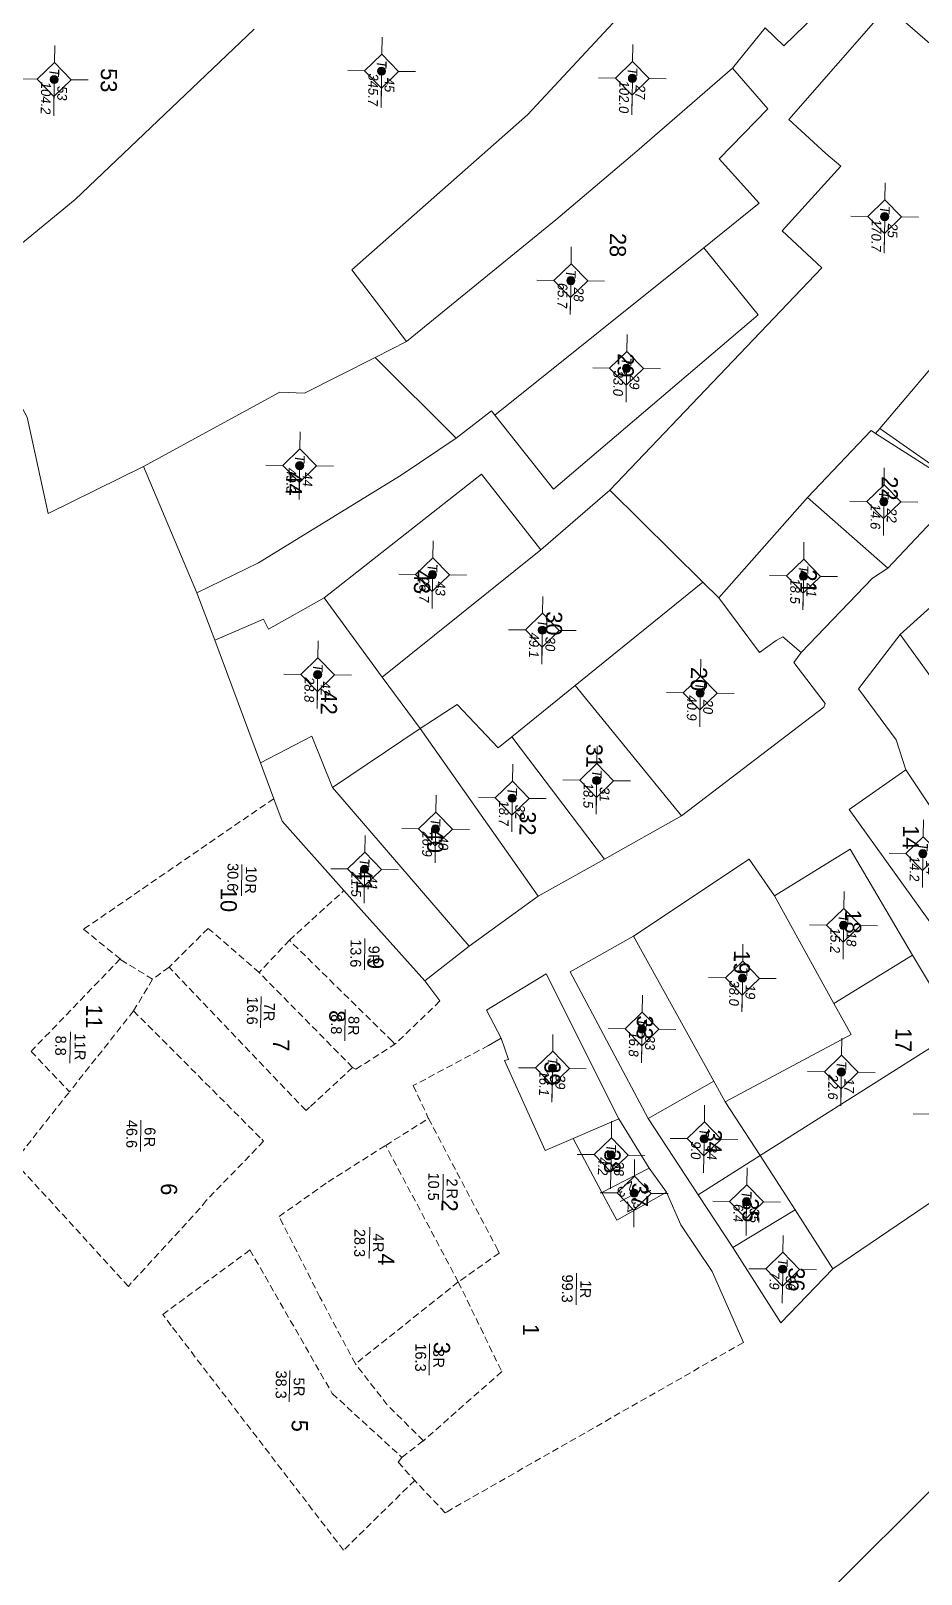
# Model space of a CAD drawing. Extents: x 601689 to 602595, y 1189742 to 1190763.
# Drawn here: x 601925.8 to 601958.6, y 1190291.7 to 1190348.7 of the extents above; entities that cross this region are included whole.
import ezdxf
from ezdxf.enums import TextEntityAlignment as Align

# ---------------------------------------------------------------- set-up
doc = ezdxf.new("R2010")
doc.units = 0
doc.header["$MEASUREMENT"] = 0
doc.linetypes.add('HIDDEN', pattern=[0.375, 0.25, -0.125])
for name, color, linetype in [('10', 250, 'Continuous'), ('11', 7, 'Continuous'), ('13', 7, 'Continuous'), ('31', 7, 'Continuous'), ('53', 7, 'Continuous'), ('54', 7, 'Continuous'), ('57', 7, 'Continuous'), ('60', 7, 'Continuous')]:
    doc.layers.add(name, color=color, linetype=linetype)
doc.layers.get('0').off()
doc.styles.add('TXT', font='vnshx.shx')

# ---------------------------------------------------------------- blocks, each defined once
blk = doc.blocks.new('BDONG')
at = {"color": 7, "linetype": 'Continuous', "lineweight": 0}
for p, q in [((0, 0), (0, -1.508)), ((0, 0), (2.759, 0)), ((0.342, 0), (0.342, -1.508)), ((0.797, 0), (0.797, -1.508)), ((1.274, 0), (1.274, -1.508)), ((1.73, 0), (1.73, -1.508)), ((1.753, 0), (1.753, -1.508)), ((2.072, 0), (2.072, -1.508)), ((2.759, 0), (2.759, -1.508)), ((0, -0.308), (1.73, -0.308)), ((1.753, -0.308), (2.759, -0.308)), ((0, -0.458), (1.73, -0.458)), ((1.753, -0.458), (2.759, -0.458)), ((0, -0.608), (1.73, -0.608)), ((1.753, -0.608), (2.759, -0.608)), ((0, -0.758), (1.73, -0.758)), ((1.753, -0.758), (2.759, -0.758)), ((0, -0.908), (1.73, -0.908)), ((1.753, -0.908), (2.759, -0.908)), ((0, -1.058), (1.73, -1.058)), ((1.753, -1.058), (2.759, -1.058)), ((0, -1.208), (1.73, -1.208)), ((1.753, -1.208), (2.759, -1.208)), ((0, -1.358), (1.73, -1.358)), ((1.753, -1.358), (2.759, -1.358)), ((0, -1.508), (1.73, -1.508)), ((1.753, -1.508), (2.759, -1.508))]:
    blk.add_line(p, q, dxfattribs=at)
at = {"color": 7, "linetype": 'Continuous', "lineweight": 0, "style": 'TXT'}
blk.add_text('B%%182ng c%%184c th%%246a bi%%213n %%174%%233ng ', height=0.049998, rotation=360, dxfattribs=at).set_placement((0.008, 0.046))
for s, height, p in [('(D%%239ng cho ch%%216nh l%%253 bi%%213n %%174%%233ng)', 0.054, (1.743, 0.05)), ('s%%232 TT', 0.05, (0.21, -0.099)), ('s%%232 hi%%214u', 0.049998, (0.639, -0.104)), ('s%%232 hi%%214u th%%246a', 0.049998, (1.135, -0.103)), ('s%%232 hi%%214u th%%246a', 0.049998, (1.612, -0.107)), ('s%%232 hi%%214u th%%246a b%%225', 0.049998, (2.559, -0.108)), ('s%%232 TT', 0.05, (1.936, -0.114)), ('Th%%246a th%%170m', 0.049998, (0.227, -0.214)), ('Th%%246a th%%170m', 0.049998, (0.63, -0.213)), ('g%%232c c%%241a th%%246a', 0.049998, (1.137, -0.187)), ('Th%%246a b%%225', 0.049998, (1.956, -0.203)), ('(ch%%216 %%174%%184nh s%%232 m%%233t l%%199n)', 0.049998, (2.638, -0.204)), ('l%%169n c%%203n', 0.049998, (1.56, -0.224)), ('m%%237i th%%170m', 0.049998, (1.101, -0.282))]:
    blk.add_text(s, height=height, rotation=360, dxfattribs=at).set_placement(p, align=Align.CENTER)
blk = doc.blocks.new('BANG')
at = {"color": 7, "linetype": 'Continuous', "lineweight": 0, "xscale": 9.999585560760034, "yscale": 9.999585560760034, "rotation": 359.9999199552673}
blk.add_blockref('BDONG', (0, 0), dxfattribs=at)
blk = doc.blocks.new('Q')
at = {"color": 7, "linetype": 'Continuous', "lineweight": 0, "style": 'TXT'}
for s, height, p in [('%%167o v%%207 th%%184ng 10 n%%168m 2001 %%174%%213n th%%184ng 5 n%%168m 2002', 0.5, (0, 5.4)), ('Ki%%211m tra th%%184ng      n%%168m', 0.5, (21, 5.4)), ('C%%172 quan %%174o v%%207: X%%221 nghi%%214p PTCN Tr%%190c %%174%%222a - B%%182n %%174%%229 ', 0.5, (0, 4.4)), ('C%%172 quan ki%%211m tra: C%%171ng ty XNK v%%181 t%%173 v%%202n d%%222ch v%%244 %%167o %%174%%185c B%%182n %%174%%229', 0.499998, (21, 4.4))]:
    blk.add_text(s, height=height, dxfattribs=at).set_placement(p)
blk = doc.blocks.new('*M1945194519451945')
at = {"layer": '13', "color": 3, "linetype": 'Continuous', "lineweight": 0}
blk.add_line((602524.456, 1189622.976), (602525.476, 1189622.976), dxfattribs=at)
at = {"layer": '13', "color": 3, "linetype": 'Continuous', "lineweight": 0, "style": 'TXT', "oblique": 7.6055}
for s, p in [('14', (602524.606, 1189623.276)), ('14.2', (602524.456, 1189622.676))]:
    blk.add_text(s, height=0.36, dxfattribs=at).set_placement(p, align=Align.MIDDLE_LEFT)
blk.add_text('T', height=0.36, dxfattribs=at).set_placement((602524.259, 1189622.976), align=Align.MIDDLE_RIGHT)
blk = doc.blocks.new('*M1946194619461946')
at = {"layer": '13', "color": 3, "linetype": 'Continuous', "lineweight": 0}
blk.add_line((602511.472, 1189621.345), (602512.492, 1189621.345), dxfattribs=at)
at = {"layer": '13', "color": 3, "linetype": 'Continuous', "lineweight": 0, "style": 'TXT', "oblique": 7.6055}
for s, p in [('22', (602511.622, 1189621.645)), ('14.6', (602511.472, 1189621.045))]:
    blk.add_text(s, height=0.36, dxfattribs=at).set_placement(p, align=Align.MIDDLE_LEFT)
blk.add_text('T', height=0.36, dxfattribs=at).set_placement((602511.275, 1189621.345), align=Align.MIDDLE_RIGHT)
blk = doc.blocks.new('*M1947194719471947')
at = {"layer": '13', "color": 3, "linetype": 'Continuous', "lineweight": 0}
blk.add_line((602500.947, 1189621.225), (602502.222, 1189621.225), dxfattribs=at)
at = {"layer": '13', "color": 3, "linetype": 'Continuous', "lineweight": 0, "style": 'TXT', "oblique": 7.6055}
for s, p in [('25', (602501.097, 1189621.525)), ('170.7', (602500.947, 1189620.925))]:
    blk.add_text(s, height=0.36, dxfattribs=at).set_placement(p, align=Align.MIDDLE_LEFT)
blk.add_text('T', height=0.36, dxfattribs=at).set_placement((602500.75, 1189621.225), align=Align.MIDDLE_RIGHT)
blk = doc.blocks.new('*M1948194819481948')
at = {"layer": '13', "color": 3, "linetype": 'Continuous', "lineweight": 0}
blk.add_line((602527.145, 1189620.083), (602528.165, 1189620.083), dxfattribs=at)
at = {"layer": '13', "color": 3, "linetype": 'Continuous', "lineweight": 0, "style": 'TXT', "oblique": 7.6055}
for s, p in [('18', (602527.295, 1189620.383)), ('15.2', (602527.145, 1189619.783))]:
    blk.add_text(s, height=0.36, dxfattribs=at).set_placement(p, align=Align.MIDDLE_LEFT)
blk.add_text('T', height=0.36, dxfattribs=at).set_placement((602526.948, 1189620.083), align=Align.MIDDLE_RIGHT)
blk = doc.blocks.new('*M1949194919491949')
at = {"layer": '13', "color": 3, "linetype": 'Continuous', "lineweight": 0}
blk.add_line((602532.562, 1189620.082), (602533.582, 1189620.082), dxfattribs=at)
at = {"layer": '13', "color": 3, "linetype": 'Continuous', "lineweight": 0, "style": 'TXT', "oblique": 7.6055}
for s, p in [('17', (602532.712, 1189620.382)), ('22.6', (602532.562, 1189619.782))]:
    blk.add_text(s, height=0.36, dxfattribs=at).set_placement(p, align=Align.MIDDLE_LEFT)
blk.add_text('T', height=0.36, dxfattribs=at).set_placement((602532.365, 1189620.082), align=Align.MIDDLE_RIGHT)
blk = doc.blocks.new('*M1950195019501950')
at = {"layer": '13', "color": 3, "linetype": 'Continuous', "lineweight": 0}
blk.add_line((602514.267, 1189618.418), (602515.287, 1189618.418), dxfattribs=at)
at = {"layer": '13', "color": 3, "linetype": 'Continuous', "lineweight": 0, "style": 'TXT', "oblique": 7.6055}
for s, p in [('21', (602514.417, 1189618.718)), ('18.5', (602514.267, 1189618.118))]:
    blk.add_text(s, height=0.36, dxfattribs=at).set_placement(p, align=Align.MIDDLE_LEFT)
blk.add_text('T', height=0.36, dxfattribs=at).set_placement((602514.07, 1189618.418), align=Align.MIDDLE_RIGHT)
blk = doc.blocks.new('*M1951195119511951')
at = {"layer": '13', "color": 3, "linetype": 'Continuous', "lineweight": 0}
blk.add_line((602539.879, 1189618.023), (602540.644, 1189618.023), dxfattribs=at)
at = {"layer": '13', "color": 3, "linetype": 'Continuous', "lineweight": 0, "style": 'TXT', "oblique": 7.6055}
blk.add_text('T', height=0.36, dxfattribs=at).set_placement((602539.682, 1189618.023), align=Align.MIDDLE_RIGHT)
for s, p in [('36', (602540.029, 1189618.323)), ('7.9', (602539.879, 1189617.723))]:
    blk.add_text(s, height=0.36, dxfattribs=at).set_placement(p, align=Align.MIDDLE_LEFT)
blk = doc.blocks.new('*M1952195219521952')
at = {"layer": '13', "color": 3, "linetype": 'Continuous', "lineweight": 0}
blk.add_line((602537.405, 1189616.652), (602538.17, 1189616.652), dxfattribs=at)
at = {"layer": '13', "color": 3, "linetype": 'Continuous', "lineweight": 0, "style": 'TXT', "oblique": 7.6055}
for s, p in [('35', (602537.555, 1189616.952)), ('6.4', (602537.405, 1189616.352))]:
    blk.add_text(s, height=0.36, dxfattribs=at).set_placement(p, align=Align.MIDDLE_LEFT)
blk.add_text('T', height=0.36, dxfattribs=at).set_placement((602537.208, 1189616.652), align=Align.MIDDLE_RIGHT)
blk = doc.blocks.new('*M1953195319531953')
at = {"layer": '13', "color": 3, "linetype": 'Continuous', "lineweight": 0}
blk.add_line((602529.149, 1189616.38), (602530.169, 1189616.38), dxfattribs=at)
at = {"layer": '13', "color": 3, "linetype": 'Continuous', "lineweight": 0, "style": 'TXT', "oblique": 7.6055}
blk.add_text('T', height=0.36, dxfattribs=at).set_placement((602528.952, 1189616.38), align=Align.MIDDLE_RIGHT)
for s, p in [('19', (602529.299, 1189616.68)), ('38.0', (602529.149, 1189616.08))]:
    blk.add_text(s, height=0.36, dxfattribs=at).set_placement(p, align=Align.MIDDLE_LEFT)
blk = doc.blocks.new('*M1954195419541954')
at = {"layer": '13', "color": 3, "linetype": 'Continuous', "lineweight": 0}
blk.add_line((602535.107, 1189615.05), (602535.872, 1189615.05), dxfattribs=at)
at = {"layer": '13', "color": 3, "linetype": 'Continuous', "lineweight": 0, "style": 'TXT', "oblique": 7.6055}
for s, p in [('34', (602535.257, 1189615.35)), ('9.0', (602535.107, 1189614.75))]:
    blk.add_text(s, height=0.36, dxfattribs=at).set_placement(p, align=Align.MIDDLE_LEFT)
blk.add_text('T', height=0.36, dxfattribs=at).set_placement((602534.91, 1189615.05), align=Align.MIDDLE_RIGHT)
blk = doc.blocks.new('*M1955195519551955')
at = {"layer": '13', "color": 3, "linetype": 'Continuous', "lineweight": 0}
blk.add_line((602518.638, 1189614.667), (602519.658, 1189614.667), dxfattribs=at)
at = {"layer": '13', "color": 3, "linetype": 'Continuous', "lineweight": 0, "style": 'TXT', "oblique": 7.6055}
blk.add_text('T', height=0.36, dxfattribs=at).set_placement((602518.441, 1189614.667), align=Align.MIDDLE_RIGHT)
for s, p in [('20', (602518.788, 1189614.967)), ('40.9', (602518.638, 1189614.367))]:
    blk.add_text(s, height=0.36, dxfattribs=at).set_placement(p, align=Align.MIDDLE_LEFT)
blk = doc.blocks.new('*M1956195619561956')
at = {"layer": '13', "color": 3, "linetype": 'Continuous', "lineweight": 0}
blk.add_line((602531.083, 1189612.701), (602532.103, 1189612.701), dxfattribs=at)
at = {"layer": '13', "color": 3, "linetype": 'Continuous', "lineweight": 0, "style": 'TXT', "oblique": 7.6055}
for s, p in [('33', (602531.233, 1189613.001)), ('16.8', (602531.083, 1189612.401))]:
    blk.add_text(s, height=0.36, dxfattribs=at).set_placement(p, align=Align.MIDDLE_LEFT)
blk.add_text('T', height=0.36, dxfattribs=at).set_placement((602530.886, 1189612.701), align=Align.MIDDLE_RIGHT)
blk = doc.blocks.new('*M1957195719571957')
at = {"layer": '13', "color": 3, "linetype": 'Continuous', "lineweight": 0}
blk.add_line((1332813.653, 42856.463), (1332814.021, 42855.792), dxfattribs=at)
at = {"layer": '13', "color": 3, "linetype": 'Continuous', "lineweight": 0, "style": 'TXT', "oblique": 7.6055}
blk.add_text('T', height=0.36, rotation=298.7039, dxfattribs=at).set_placement((1332813.559, 42856.636), align=Align.MIDDLE_RIGHT)
for s, p in [('2.3', (1332813.39, 42856.319)), ('37', (1332813.989, 42856.475))]:
    blk.add_text(s, height=0.36, rotation=298.7039, dxfattribs=at).set_placement(p, align=Align.MIDDLE_LEFT)
blk = doc.blocks.new('*M1958195819581958')
at = {"layer": '13', "color": 3, "linetype": 'Continuous', "lineweight": 0}
blk.add_line((602495.97, 1189611.834), (602497.245, 1189611.834), dxfattribs=at)
at = {"layer": '13', "color": 3, "linetype": 'Continuous', "lineweight": 0, "style": 'TXT', "oblique": 7.6055}
blk.add_text('T', height=0.36, dxfattribs=at).set_placement((602495.773, 1189611.834), align=Align.MIDDLE_RIGHT)
for s, p in [('27', (602496.12, 1189612.134)), ('102.0', (602495.97, 1189611.534))]:
    blk.add_text(s, height=0.36, dxfattribs=at).set_placement(p, align=Align.MIDDLE_LEFT)
blk = doc.blocks.new('*M1959195919591959')
at = {"layer": '13', "color": 3, "linetype": 'Continuous', "lineweight": 0}
blk.add_line((602506.686, 1189611.772), (602507.706, 1189611.772), dxfattribs=at)
at = {"layer": '13', "color": 3, "linetype": 'Continuous', "lineweight": 0, "style": 'TXT', "oblique": 7.6055}
blk.add_text('T', height=0.36, dxfattribs=at).set_placement((602506.489, 1189611.772), align=Align.MIDDLE_RIGHT)
for s, p in [('29', (602506.836, 1189612.072)), ('33.0', (602506.686, 1189611.472))]:
    blk.add_text(s, height=0.36, dxfattribs=at).set_placement(p, align=Align.MIDDLE_LEFT)
blk = doc.blocks.new('*M1960196019601960')
at = {"layer": '13', "color": 3, "linetype": 'Continuous', "lineweight": 0}
blk.add_line((602535.749, 1189611.625), (602536.514, 1189611.625), dxfattribs=at)
at = {"layer": '13', "color": 3, "linetype": 'Continuous', "lineweight": 0, "style": 'TXT', "oblique": 7.6055}
for s, p in [('38', (602535.899, 1189611.925)), ('4.2', (602535.749, 1189611.325))]:
    blk.add_text(s, height=0.36, dxfattribs=at).set_placement(p, align=Align.MIDDLE_LEFT)
blk.add_text('T', height=0.36, dxfattribs=at).set_placement((602535.552, 1189611.625), align=Align.MIDDLE_RIGHT)
blk = doc.blocks.new('*M1961196119611961')
at = {"layer": '13', "color": 3, "linetype": 'Continuous', "lineweight": 0}
blk.add_line((602521.926, 1189610.89), (602522.946, 1189610.89), dxfattribs=at)
at = {"layer": '13', "color": 3, "linetype": 'Continuous', "lineweight": 0, "style": 'TXT', "oblique": 7.6055}
for s, p in [('31', (602522.076, 1189611.19)), ('18.5', (602521.926, 1189610.59))]:
    blk.add_text(s, height=0.36, dxfattribs=at).set_placement(p, align=Align.MIDDLE_LEFT)
blk.add_text('T', height=0.36, dxfattribs=at).set_placement((602521.729, 1189610.89), align=Align.MIDDLE_RIGHT)
blk = doc.blocks.new('*M1962196219621962')
at = {"layer": '13', "color": 3, "linetype": 'Continuous', "lineweight": 0}
blk.add_line((602503.476, 1189609.668), (602504.496, 1189609.668), dxfattribs=at)
at = {"layer": '13', "color": 3, "linetype": 'Continuous', "lineweight": 0, "style": 'TXT', "oblique": 7.6055}
blk.add_text('T', height=0.36, dxfattribs=at).set_placement((602503.279, 1189609.668), align=Align.MIDDLE_RIGHT)
for s, p in [('28', (602503.626, 1189609.968)), ('65.7', (602503.476, 1189609.368))]:
    blk.add_text(s, height=0.36, dxfattribs=at).set_placement(p, align=Align.MIDDLE_LEFT)
blk = doc.blocks.new('*M1963196319631963')
at = {"layer": '13', "color": 3, "linetype": 'Continuous', "lineweight": 0}
blk.add_line((602532.579, 1189609.413), (602533.599, 1189609.413), dxfattribs=at)
at = {"layer": '13', "color": 3, "linetype": 'Continuous', "lineweight": 0, "style": 'TXT', "oblique": 7.6055}
blk.add_text('T', height=0.36, dxfattribs=at).set_placement((602532.382, 1189609.413), align=Align.MIDDLE_RIGHT)
for s, p in [('39', (602532.729, 1189609.713)), ('16.1', (602532.579, 1189609.113))]:
    blk.add_text(s, height=0.36, dxfattribs=at).set_placement(p, align=Align.MIDDLE_LEFT)
blk = doc.blocks.new('*M1964196419641964')
at = {"layer": '13', "color": 3, "linetype": 'Continuous', "lineweight": 0}
blk.add_line((602516.404, 1189608.805), (602517.424, 1189608.805), dxfattribs=at)
at = {"layer": '13', "color": 3, "linetype": 'Continuous', "lineweight": 0, "style": 'TXT', "oblique": 7.6055}
for s, p in [('30', (602516.554, 1189609.105)), ('49.1', (602516.404, 1189608.505))]:
    blk.add_text(s, height=0.36, dxfattribs=at).set_placement(p, align=Align.MIDDLE_LEFT)
blk.add_text('T', height=0.36, dxfattribs=at).set_placement((602516.207, 1189608.805), align=Align.MIDDLE_RIGHT)
blk = doc.blocks.new('*M1965196519651965')
at = {"layer": '13', "color": 3, "linetype": 'Continuous', "lineweight": 0}
blk.add_line((602522.624, 1189607.78), (602523.644, 1189607.78), dxfattribs=at)
at = {"layer": '13', "color": 3, "linetype": 'Continuous', "lineweight": 0, "style": 'TXT', "oblique": 7.6055}
blk.add_text('T', height=0.36, dxfattribs=at).set_placement((602522.427, 1189607.78), align=Align.MIDDLE_RIGHT)
for s, p in [('32', (602522.774, 1189608.08)), ('18.7', (602522.624, 1189607.48))]:
    blk.add_text(s, height=0.36, dxfattribs=at).set_placement(p, align=Align.MIDDLE_LEFT)
blk = doc.blocks.new('*M1967196719671967')
at = {"layer": '13', "color": 3, "linetype": 'Continuous', "lineweight": 0}
blk.add_line((602523.805, 1189604.966), (602524.825, 1189604.966), dxfattribs=at)
at = {"layer": '13', "color": 3, "linetype": 'Continuous', "lineweight": 0, "style": 'TXT', "oblique": 7.6055}
blk.add_text('T', height=0.36, dxfattribs=at).set_placement((602523.608, 1189604.966), align=Align.MIDDLE_RIGHT)
for s, p in [('40', (602523.955, 1189605.266)), ('26.9', (602523.805, 1189604.666))]:
    blk.add_text(s, height=0.36, dxfattribs=at).set_placement(p, align=Align.MIDDLE_LEFT)
blk = doc.blocks.new('*M1968196819681968')
at = {"layer": '13', "color": 3, "linetype": 'Continuous', "lineweight": 0}
blk.add_line((602514.413, 1189604.719), (602515.433, 1189604.719), dxfattribs=at)
at = {"layer": '13', "color": 3, "linetype": 'Continuous', "lineweight": 0, "style": 'TXT', "oblique": 7.6055}
for s, p in [('43', (602514.563, 1189605.019)), ('26.7', (602514.413, 1189604.419))]:
    blk.add_text(s, height=0.36, dxfattribs=at).set_placement(p, align=Align.MIDDLE_LEFT)
blk.add_text('T', height=0.36, dxfattribs=at).set_placement((602514.216, 1189604.719), align=Align.MIDDLE_RIGHT)
blk = doc.blocks.new('*M1969196919691969')
at = {"layer": '13', "color": 3, "linetype": 'Continuous', "lineweight": 0}
blk.add_line((602495.84, 1189602.568), (602497.115, 1189602.568), dxfattribs=at)
at = {"layer": '13', "color": 3, "linetype": 'Continuous', "lineweight": 0, "style": 'TXT', "oblique": 7.6055}
for s, p in [('45', (602495.99, 1189602.868)), ('345.7', (602495.84, 1189602.268))]:
    blk.add_text(s, height=0.36, dxfattribs=at).set_placement(p, align=Align.MIDDLE_LEFT)
blk.add_text('T', height=0.36, dxfattribs=at).set_placement((602495.643, 1189602.568), align=Align.MIDDLE_RIGHT)
blk = doc.blocks.new('*M1970197019701970')
at = {"layer": '13', "color": 3, "linetype": 'Continuous', "lineweight": 0}
blk.add_line((602525.329, 1189602.367), (602526.349, 1189602.367), dxfattribs=at)
at = {"layer": '13', "color": 3, "linetype": 'Continuous', "lineweight": 0, "style": 'TXT', "oblique": 7.6055}
for s, p in [('41', (602525.479, 1189602.667)), ('21.5', (602525.329, 1189602.067))]:
    blk.add_text(s, height=0.36, dxfattribs=at).set_placement(p, align=Align.MIDDLE_LEFT)
blk.add_text('T', height=0.36, dxfattribs=at).set_placement((602525.132, 1189602.367), align=Align.MIDDLE_RIGHT)
blk = doc.blocks.new('*M1973197319731973')
at = {"layer": '13', "color": 3, "linetype": 'Continuous', "lineweight": 0}
blk.add_line((602518.168, 1189600.532), (602519.188, 1189600.532), dxfattribs=at)
at = {"layer": '13', "color": 3, "linetype": 'Continuous', "lineweight": 0, "style": 'TXT', "oblique": 7.6055}
blk.add_text('T', height=0.36, dxfattribs=at).set_placement((602517.971, 1189600.532), align=Align.MIDDLE_RIGHT)
for s, p in [('42', (602518.318, 1189600.832)), ('28.8', (602518.168, 1189600.232))]:
    blk.add_text(s, height=0.36, dxfattribs=at).set_placement(p, align=Align.MIDDLE_LEFT)
blk = doc.blocks.new('*M1974197419741974')
at = {"layer": '13', "color": 3, "linetype": 'Continuous', "lineweight": 0}
blk.add_line((602510.455, 1189599.755), (602511.475, 1189599.755), dxfattribs=at)
at = {"layer": '13', "color": 3, "linetype": 'Continuous', "lineweight": 0, "style": 'TXT', "oblique": 7.6055}
blk.add_text('T', height=0.36, dxfattribs=at).set_placement((602510.258, 1189599.755), align=Align.MIDDLE_RIGHT)
for s, p in [('44', (602510.605, 1189600.055)), ('49.3', (602510.455, 1189599.455))]:
    blk.add_text(s, height=0.36, dxfattribs=at).set_placement(p, align=Align.MIDDLE_LEFT)
blk = doc.blocks.new('*M1978197819781978')
at = {"layer": '13', "color": 3, "linetype": 'Continuous', "lineweight": 0}
blk.add_line((602496.322, 1189590.485), (602497.597, 1189590.485), dxfattribs=at)
at = {"layer": '13', "color": 3, "linetype": 'Continuous', "lineweight": 0, "style": 'TXT', "oblique": 7.6055}
for s, p in [('53', (602496.472, 1189590.785)), ('104.2', (602496.322, 1189590.185))]:
    blk.add_text(s, height=0.36, dxfattribs=at).set_placement(p, align=Align.MIDDLE_LEFT)
blk.add_text('T', height=0.36, dxfattribs=at).set_placement((602496.125, 1189590.485), align=Align.MIDDLE_RIGHT)
blk = doc.blocks.new('CENTRD')
at = {"layer": '11', "linetype": 'Continuous', "lineweight": 0}
h = blk.add_hatch(color=2, dxfattribs=at)
edge = h.paths.add_edge_path()
edge.add_arc((0, 0), 0.15, 0, 360)
at = {"layer": '11', "color": 2, "linetype": 'Continuous', "lineweight": 0}
for p, q in [((0, 1.25), (0, 0.625)), ((0, 0.625), (-0.625, 0)), ((0.625, 0), (0, 0.625)), ((-0.625, 0), (-1.25, 0)), ((-0.625, 0), (0, -0.625)), ((0, -0.625), (0.625, 0)), ((1.25, 0), (0.625, 0)), ((0, -0.625), (0, -1.25))]:
    blk.add_line(p, q, dxfattribs=at)
blk.add_circle((0, 0), 0.15, dxfattribs=at)
blk = doc.blocks.new('B')
at = {"color": 7, "linetype": 'Continuous', "lineweight": 0}
for p, q in [((0.8, 2.62), (0.801, 5.6)), ((0.62, 2.441), (0.96, 2.78)), ((0.62, -0.969), (0.96, -0.63)), ((0.8, -4.05), (0.8, -0.81))]:
    blk.add_line(p, q, dxfattribs=at)
for points in [[(0.801, 5.6), (0.53, 5.331), (0.8, 10.21), (1.04, 4.83), (0.801, 5.6)], [(0.8, -4.05), (0.531, -4.309), (0.53, -9.429)], [(0.8, -4.05), (1.04, -4.569), (1.04, -10.289)], [(0.53, -7.289), (0.8, -6.95), (1.04, -8.139)]]:
    blk.add_lwpolyline(points, dxfattribs=at)
for points in [[(0.801, 5.6), (0.8, 10.21), (1.04, 4.83)], [(0.8, -4.05), (0.8, -6.95), (1.04, -4.569), (1.04, -8.139)]]:
    blk.add_solid(points, dxfattribs=at)
at = {"color": 7, "linetype": 'Continuous', "lineweight": 0, "style": 'TXT'}
blk.add_text('B', height=1.815, rotation=360, dxfattribs=at).set_placement((0, 0))

msp = doc.modelspace()

# ---------------------------------------------------------------- linework, layer by layer
at = {"layer": '10', "color": 7, "linetype": 'Continuous', "lineweight": 0}
for p, q in [((601950.613, 1190340.67), (601942.898, 1190334.496)), ((601938.477, 1190336.626), (601939.635, 1190337.211)), ((601941.476, 1190333.645), (601938.477, 1190336.626)), ((601957.112, 1190334.001), (601956.96, 1190333.823)), ((601947.14, 1190331.718), (601944.6, 1190329.523)), ((601950.574, 1190328.321), (601947.14, 1190331.718)), ((601954.447, 1190331.448), (601951.176, 1190327.752)), ((601957.411, 1190328.837), (601954.447, 1190331.448)), ((601944.6, 1190329.523), (601938.735, 1190324.822)), ((601950.574, 1190328.321), (601945.861, 1190324.505)), ((601950.574, 1190328.321), (601951.176, 1190327.752)), ((601960.136, 1190328.439), (601957.868, 1190326.391)), ((601936.595, 1190327.742), (601938.735, 1190324.822)), ((601938.735, 1190324.822), (601940.139, 1190322.914)), ((601945.861, 1190324.505), (601943.525, 1190322.616)), ((601949.796, 1190319.69), (601945.861, 1190324.505)), ((601940.139, 1190322.914), (601936.899, 1190320.738)), ((601944.504, 1190316.723), (601940.139, 1190322.914)), ((601946.943, 1190318.089), (601943.525, 1190322.616)), ((601941.949, 1190314.878), (601936.899, 1190320.738)), ((601949.796, 1190319.69), (601946.943, 1190318.089)), ((601946.943, 1190318.089), (601944.504, 1190316.723)), ((601944.504, 1190316.723), (601941.949, 1190314.878)), ((601953.225, 1190316.733), (601955.421, 1190312.763)), ((601941.949, 1190314.878), (601940.311, 1190313.6)), ((601948.024, 1190315.254), (601950.991, 1190309.894)), ((601958.325, 1190314.544), (601955.421, 1190312.763)), ((601959.987, 1190311.76), (601958.325, 1190314.544)), ((601959.987, 1190311.76), (601952.694, 1190307.14)), ((601948.562, 1190308.517), (601950.991, 1190309.894)), ((601950.991, 1190309.894), (601951.41, 1190309.128)), ((601951.41, 1190309.128), (601952.694, 1190307.14)), ((601947.472, 1190308.502), (601945.791, 1190307.775)), ((601948.597, 1190306.676), (601947.472, 1190308.502)), ((601948.562, 1190308.517), (601950.403, 1190305.692)), ((601952.694, 1190307.14), (601950.403, 1190305.692)), ((601952.694, 1190307.14), (601953.986, 1190305.133)), ((601948.597, 1190306.676), (601946.854, 1190305.78)), ((601949.235, 1190305.788), (601948.597, 1190306.676)), ((601950.403, 1190305.692), (601951.686, 1190303.744)), ((601951.686, 1190303.744), (601953.986, 1190305.133)), ((601953.986, 1190305.133), (601955.386, 1190302.963)), ((601951.686, 1190303.744), (601953.459, 1190300.969))]:
    msp.add_line(p, q, dxfattribs=at)
for points in [[(601954.153, 1190356.763), (601949.094, 1190350.962), (601944.11, 1190345.59), (601937.621, 1190339.869), (601939.635, 1190337.211)], [(601954.153, 1190356.763), (601958.319, 1190352.756), (601953.565, 1190348.14), (601952.885, 1190348.799), (601951.674, 1190347.317)], [(601957.395, 1190349.578), (601959.886, 1190347.424), (601962.517, 1190349.678)], [(601957.395, 1190349.578), (601953.759, 1190345.417), (601955.121, 1190344.158), (601955.675, 1190343.691), (601953.512, 1190341.3), (601954.973, 1190339.941), (601947.14, 1190331.718)], [(601934.013, 1190348.758), (601927.406, 1190342.459), (601923.149, 1190338.977)], [(601951.674, 1190347.317), (601948.142, 1190344.245), (601945.147, 1190341.716), (601939.635, 1190337.211)], [(601951.674, 1190347.317), (601952.983, 1190345.809), (601951.188, 1190343.962), (601952.666, 1190342.323), (601950.613, 1190340.67)], [(601950.613, 1190340.67), (601952.629, 1190338.203), (601945.06, 1190331.766), (601942.898, 1190334.496)], [(601962.231, 1190339.061), (601960.363, 1190336.987), (601959.938, 1190337.323), (601957.112, 1190334.001)], [(601938.477, 1190336.626), (601935.869, 1190335.312), (601934.959, 1190335.345), (601929.921, 1190332.594)], [(601965.303, 1190336.279), (601965.581, 1190336.035), (601960.884, 1190331.229), (601960.113, 1190331.91), (601957.112, 1190334.001)], [(601942.898, 1190334.496), (601942.78, 1190334.658), (601941.476, 1190333.645)], [(601941.476, 1190333.645), (601939.437, 1190332.273), (601934.173, 1190329.035), (601931.888, 1190327.937)], [(601956.96, 1190333.823), (601956.801, 1190333.925), (601954.447, 1190331.448)], [(601957.411, 1190328.837), (601960.09, 1190331.69), (601960.042, 1190331.851), (601956.96, 1190333.823)], [(601944.6, 1190329.523), (601942.408, 1190332.313), (601936.595, 1190327.742)], [(601957.411, 1190328.837), (601956.846, 1190328.475), (601954.208, 1190325.721)], [(601936.595, 1190327.742), (601934.539, 1190326.59), (601934.355, 1190326.963), (601932.563, 1190326.177)], [(601954.208, 1190325.721), (601953.536, 1190326.31), (601953.284, 1190326.173), (601952.669, 1190325.731), (601951.176, 1190327.752)], [(601957.868, 1190326.391), (601956.329, 1190324.381), (601957.724, 1190322.502), (601958.079, 1190321.397)], [(601957.868, 1190326.391), (601962.981, 1190319.33), (601963.647, 1190318.311)], [(601954.208, 1190325.721), (601953.943, 1190325.354), (601955.103, 1190323.849), (601955.051, 1190323.708), (601949.796, 1190319.69)], [(601943.525, 1190322.616), (601943.019, 1190322.204), (601941.512, 1190323.805), (601940.139, 1190322.914)], [(601936.899, 1190320.738), (601936.135, 1190322.638), (601934.242, 1190321.654)], [(601958.079, 1190321.397), (601955.979, 1190319.925), (601959.306, 1190315.3)], [(601961.434, 1190316.691), (601960.999, 1190317.027), (601958.079, 1190321.397)], [(601958.325, 1190314.544), (601956.019, 1190318.466), (601953.225, 1190316.733)], [(601953.225, 1190316.733), (601952.294, 1190318.087), (601948.024, 1190315.254)], [(601948.024, 1190315.254), (601945.686, 1190313.936), (601948.562, 1190308.517)], [(601943.133, 1190311.482), (601942.587, 1190312.519), (601944.795, 1190313.859), (601947.472, 1190308.502)], [(601955.421, 1190312.763), (601956.055, 1190311.614), (601951.41, 1190309.128)]]:
    msp.add_lwpolyline(points, dxfattribs=at)
at = {"layer": '31', "color": 92, "linetype": 'Continuous', "lineweight": 0}
for p, q in [((601929.921, 1190332.594), (601931.888, 1190327.937)), ((601931.888, 1190327.937), (601932.563, 1190326.177)), ((601932.563, 1190326.177), (601934.242, 1190321.654)), ((601940.311, 1190313.6), (601940.871, 1190312.853)), ((601943.133, 1190311.482), (601942.659, 1190311.208)), ((601946.854, 1190305.78), (601945.791, 1190307.775)), ((601955.386, 1190302.963), (601960.585, 1190306.492)), ((601955.386, 1190302.963), (601953.459, 1190300.969))]:
    msp.add_line(p, q, dxfattribs=at)
for points in [[(601923.149, 1190338.977), (601925.626, 1190334.423), (601926.407, 1190330.862), (601929.921, 1190332.594)], [(601934.242, 1190321.654), (601934.733, 1190320.327), (601935.042, 1190319.493), (601937.327, 1190316.932), (601940.311, 1190313.6)], [(601945.791, 1190307.775), (601944.756, 1190307.329), (601943.261, 1190310.66), (601943.401, 1190310.698), (601943.133, 1190311.482)], [(601949.235, 1190305.788), (601947.401, 1190304.752), (601946.854, 1190305.78)], [(601952.078, 1190300.238), (601950.924, 1190302.864), (601949.768, 1190304.59), (601949.235, 1190305.788)]]:
    msp.add_lwpolyline(points, dxfattribs=at)
at = {"layer": '57', "color": 172, "linetype": 'Continuous', "lineweight": 0}
for q in [(601942.124, 1190278.033), (601942.195, 1190278.103)]:
    msp.add_line((601965.168, 1190300.899), q, dxfattribs=at)
at = {"layer": '60', "color": 4, "linetype": 'Continuous', "lineweight": 0}
for p, q in [((601933.56, 1190317.893), (601933.544, 1190316.734)), ((601938.103, 1190315.16), (601938.087, 1190314.001)), ((601934.263, 1190313.023), (601934.247, 1190311.863)), ((601937.377, 1190312.541), (601937.361, 1190311.381)), ((601927.225, 1190311.72), (601927.209, 1190310.56)), ((601929.83, 1190308.454), (601929.815, 1190307.294)), ((601940.994, 1190306.461), (601940.978, 1190305.301)), ((601938.277, 1190304.498), (601938.26, 1190303.338)), ((601945.913, 1190302.793), (601945.897, 1190301.633)), ((601940.487, 1190300.187), (601940.472, 1190299.027)), ((601935.324, 1190299.208), (601935.308, 1190298.048))]:
    msp.add_line(p, q, dxfattribs=at)
at = {"layer": '60', "color": 4, "linetype": 'HIDDEN', "lineweight": 0}
for p, q in [((601935.311, 1190315.099), (601937.327, 1190316.932)), ((601935.311, 1190315.099), (601934.195, 1190313.904)), ((601930.867, 1190314.1), (601930.262, 1190313.658)), ((601937.647, 1190310.397), (601934.195, 1190313.904)), ((601930.262, 1190313.658), (601929.556, 1190312.488)), ((601940.871, 1190312.853), (601939.209, 1190311.255)), ((601929.556, 1190312.488), (601927.194, 1190309.5)), ((601929.556, 1190312.488), (601934.291, 1190307.743)), ((601938.868, 1190307.52), (601940.451, 1190308.509)), ((601941.549, 1190302.473), (601938.868, 1190307.52)), ((601941.549, 1190302.473), (601937.747, 1190299.445)), ((601939.469, 1190295.991), (601940.259, 1190296.61))]:
    msp.add_line(p, q, dxfattribs=at)
for points in [[(601934.733, 1190320.327), (601927.707, 1190315.503), (601929.062, 1190314.405)], [(601934.195, 1190313.904), (601932.377, 1190315.48), (601932.307, 1190315.531), (601930.867, 1190314.1)], [(601939.209, 1190311.255), (601939.111, 1190311.366), (601935.311, 1190315.099)], [(601929.062, 1190314.405), (601925.836, 1190311.059), (601925.775, 1190310.99), (601927.194, 1190309.5)], [(601929.062, 1190314.405), (601929.091, 1190314.374), (601930.262, 1190313.658)], [(601937.647, 1190310.397), (601936.057, 1190308.928), (601935.925, 1190308.81), (601930.867, 1190314.1)], [(601937.647, 1190310.397), (601937.767, 1190310.335), (601939.209, 1190311.255)], [(601942.659, 1190311.208), (601939.979, 1190309.775), (601939.888, 1190309.726), (601940.442, 1190308.529), (601940.451, 1190308.509)], [(601934.291, 1190307.743), (601934.36, 1190307.672), (601932.239, 1190305.481), (601932.015, 1190305.194), (601929.448, 1190302.409), (601929.366, 1190302.31), (601925.208, 1190306.857), (601925.149, 1190306.918), (601927.194, 1190309.5)], [(601940.451, 1190308.509), (601943.015, 1190303.643), (601943.063, 1190303.542), (601941.549, 1190302.473)], [(601937.747, 1190299.445), (601936.441, 1190301.913), (601934.931, 1190304.893), (601936.739, 1190306.169), (601938.868, 1190307.52)], [(601939.938, 1190295.145), (601937.312, 1190292.561), (601930.946, 1190300.858), (601930.632, 1190301.272), (601933.754, 1190303.579), (601933.854, 1190303.658), (601936.893, 1190298.356), (601939.469, 1190295.991)], [(601941.549, 1190302.473), (601943.154, 1190299.16), (601940.259, 1190296.61)], [(601952.078, 1190300.238), (601941.133, 1190293.988), (601941.062, 1190293.949), (601939.938, 1190295.145)], [(601940.259, 1190296.61), (601938.927, 1190297.929), (601937.747, 1190299.445)], [(601939.469, 1190295.991), (601939.327, 1190295.813), (601939.938, 1190295.145)]]:
    msp.add_lwpolyline(points, dxfattribs=at)

# ---------------------------------------------------------------- block references
at = {"color": 7, "linetype": 'Continuous', "lineweight": 0}
for name, p, rotation in [('Q', (601925.007, 1190338.169), 269.1680420500809), ('BANG', (601955.185, 1190332.737), 269.2144660607985), ('B', (601931.958, 1190304.615), 269.214199256255)]:
    msp.add_blockref(name, p, dxfattribs=dict(at, rotation=rotation))
at = {"layer": '11', "color": 2, "linetype": 'Continuous', "lineweight": 0, "rotation": 269.1680420500809}
for p in [(601938.716, 1190347.204), (601926.627, 1190346.897), (601947.979, 1190346.939), (601957.297, 1190341.827), (601945.704, 1190339.466), (601947.762, 1190336.225), (601935.691, 1190332.631), (601957.264, 1190331.301), (601940.597, 1190328.602), (601954.297, 1190328.549), (601944.654, 1190326.552), (601936.356, 1190324.908), (601950.483, 1190324.233), (601946.658, 1190321), (601943.539, 1190320.347), (601940.708, 1190319.207), (601958.706, 1190318.295), (601938.087, 1190317.721), (601955.775, 1190315.648), (601952.043, 1190313.698), (601948.336, 1190311.817), (601945.027, 1190310.369), (601955.695, 1190310.231), (601959.594, 1190308.665), (601950.627, 1190307.76), (601947.193, 1190307.168), (601948.044, 1190305.754), (601952.195, 1190305.439), (601953.53, 1190302.945)]:
    msp.add_blockref('CENTRD', p, dxfattribs=at)
at = {"layer": '13', "color": 3, "linetype": 'Continuous', "lineweight": 0, "rotation": 269.1680420500809}
for name, p in [('*M1969196919691969', (-578790.27, 1810052.359)), ('*M1978197819781978', (-578790.27, 1810052.359)), ('*M1958195819581958', (-578790.27, 1810052.359)), ('*M1947194719471947', (-578790.27, 1810052.359)), ('*M1962196219621962', (-578790.27, 1810052.359)), ('*M1959195919591959', (-578790.27, 1810052.359)), ('*M1974197419741974', (-578790.27, 1810052.359)), ('*M1946194619461946', (-578790.27, 1810052.359)), ('*M1968196819681968', (-578790.27, 1810052.359)), ('*M1950195019501950', (-578790.27, 1810052.359)), ('*M1964196419641964', (-578790.27, 1810052.359)), ('*M1973197319731973', (-578790.27, 1810052.359)), ('*M1955195519551955', (-578790.27, 1810052.359)), ('*M1961196119611961', (-578790.27, 1810052.359)), ('*M1965196519651965', (-578790.27, 1810052.359)), ('*M1967196719671967', (-578790.27, 1810052.359)), ('*M1945194519451945', (-578790.27, 1810052.359)), ('*M1970197019701970', (-578790.27, 1810052.359)), ('*M1948194819481948', (-578790.27, 1810052.359)), ('*M1953195319531953', (-578790.27, 1810052.359)), ('*M1956195619561956', (-578790.27, 1810052.359)), ('*M1963196319631963', (-578790.27, 1810052.359)), ('*M1949194919491949', (-578790.27, 1810052.359)), ('*M1954195419541954', (-578790.27, 1810052.359)), ('*M1960196019601960', (-578790.27, 1810052.359)), ('*M1957195719571957', (578448.574, 2523601.219)), ('*M1952195219521952', (-578790.27, 1810052.359)), ('*M1951195119511951', (-578790.27, 1810052.359))]:
    msp.add_blockref(name, p, dxfattribs=at)

# ---------------------------------------------------------------- texts
at = {"layer": '53', "color": 200, "linetype": 'Continuous', "lineweight": 0, "style": 'TXT'}
for s, p in [('53', (601928.652, 1190347.312)), ('28', (601947.45, 1190341.224)), ('29', (601947.74, 1190336.78)), ('44', (601935.489, 1190332.417)), ('22', (601957.488, 1190332.236)), ('43', (601940.22, 1190328.782)), ('21', (601954.49, 1190328.797)), ('30', (601945.089, 1190327.246)), ('20', (601950.441, 1190325.192)), ('42', (601936.778, 1190324.319)), ('31', (601946.582, 1190322.354)), ('32', (601944.118, 1190319.859)), ('40', (601940.709, 1190319.215)), ('14', (601958.271, 1190319.344)), ('41', (601938.089, 1190317.771)), ('18', (601956.138, 1190316.233)), ('19', (601952.028, 1190314.729)), ('33', (601948.444, 1190312.319)), ('17', (601957.998, 1190311.857)), ('39', (601945.031, 1190310.626)), ('34', (601950.987, 1190308.104)), ('38', (601947.247, 1190307.375)), ('37', (601948.27, 1190306.141)), ('35', (601952.352, 1190305.565)), ('36', (601954.047, 1190303.012))]:
    msp.add_text(s, height=0.6, rotation=269.2144, dxfattribs=at).set_placement(p, align=Align.MIDDLE_LEFT)
at = {"layer": '54', "color": 6, "linetype": 'Continuous', "lineweight": 0, "style": 'TXT'}
for s, p in [('10', (601933.078, 1190317.03)), ('9', (601938.493, 1190314.475)), ('11', (601928.108, 1190312.728)), ('8', (601937.086, 1190312.514)), ('7', (601935.011, 1190311.443)), ('6', (601930.869, 1190306.12)), ('2', (601941.231, 1190305.517)), ('4', (601938.893, 1190303.529)), ('1', (601944.238, 1190300.926)), ('3', (601940.949, 1190300.261)), ('5', (601935.698, 1190297.383))]:
    msp.add_text(s, height=0.6, rotation=269.2144, dxfattribs=at).set_placement(p, align=Align.MIDDLE_LEFT)
at = {"layer": '60', "color": 4, "linetype": 'Continuous', "lineweight": 0, "style": 'TXT'}
for s, p in [('30.6', (601933.231, 1190317.948)), ('10', (601933.909, 1190317.829)), ('R', (601933.881, 1190317.199)), ('13.6', (601937.772, 1190315.135)), ('9', (601938.439, 1190314.896)), ('R', (601938.434, 1190314.586)), ('16.6', (601933.953, 1190313.018)), ('7', (601934.58, 1190312.788)), ('R', (601934.565, 1190312.489)), ('8.8', (601937.054, 1190312.365)), ('8', (601937.693, 1190312.296)), ('8.8', (601926.872, 1190311.574)), ('11', (601927.584, 1190311.655)), ('R', (601937.689, 1190311.966)), ('R', (601927.586, 1190311.045)), ('46.6', (601929.5, 1190308.459)), ('6', (601930.167, 1190308.189)), ('R', (601930.152, 1190307.839)), ('10.5', (601940.644, 1190306.516)), ('2', (601941.321, 1190306.296)), ('R', (601941.326, 1190305.926)), ('28.3', (601937.916, 1190304.433)), ('4', (601938.603, 1190304.263)), ('R', (601938.599, 1190303.953)), ('99.3', (601945.583, 1190302.748)), ('1', (601946.26, 1190302.538)), ('R', (601946.246, 1190302.258)), ('16.3', (601940.168, 1190300.202)), ('3', (601940.825, 1190300.002)), ('R', (601940.83, 1190299.682)), ('38.3', (601935.014, 1190299.202)), ('5', (601935.67, 1190298.943)), ('R', (601935.675, 1190298.633))]:
    msp.add_text(s, height=0.4, rotation=269.2144, dxfattribs=at).set_placement(p, align=Align.MIDDLE_LEFT)

doc.saveas('drawing.dxf')
